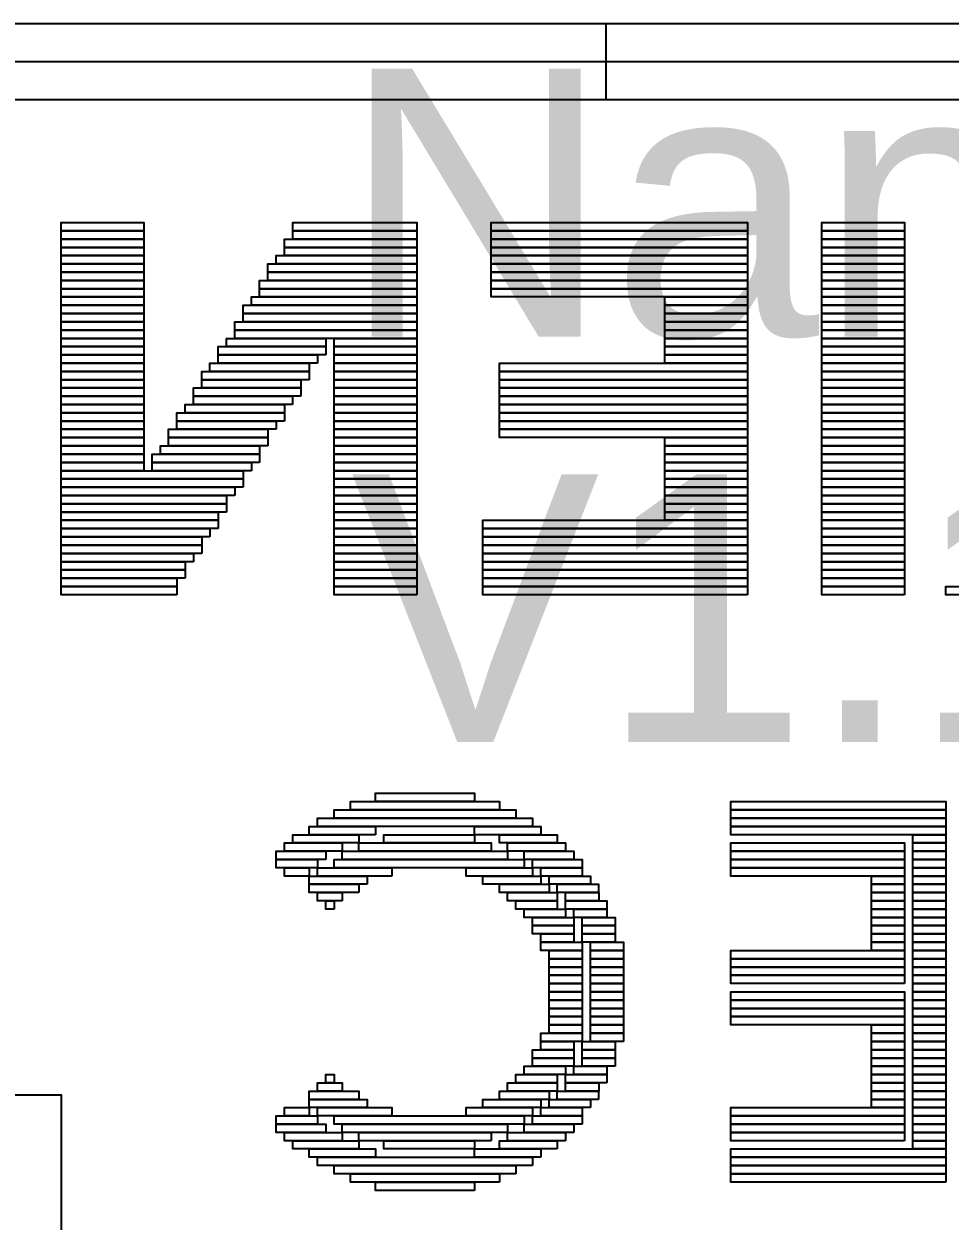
# Model space of a CAD drawing. Header units: millimetres. Extents: x -2.4 to 42.3, y -2.6 to 40.2.
# Drawn here: x 19.279 to 21.741, y 15.404 to 18.584 of the extents above; entities that cross this region are included whole.
import ezdxf

# ---------------------------------------------------------------- set-up
doc = ezdxf.new("R2010")
doc.units = ezdxf.units.MM
doc.header["$MEASUREMENT"] = 0
doc.layers.add('SILK-BOT', color=6, linetype='Continuous')
doc.layers.add('SILK-TOP', color=7, linetype='Continuous')

msp = doc.modelspace()

# ---------------------------------------------------------------- linework, layer by layer
at = {"layer": 'SILK-BOT'}
for p, q in [((27.8262, 18.5842), (13.8258, 18.5842)), ((20.826, 18.5842), (20.826, 18.3835)), ((27.8262, 18.4838), (13.8258, 18.4838)), ((13.8258, 18.3835), (27.8262, 18.3835))]:
    msp.add_line(p, q, dxfattribs=at)
for points in [[(19.5977, 18.0345), (19.3779, 18.0345), (19.3779, 18.0565), (19.5977, 18.0565), (19.5977, 18.0345)], [(19.5977, 18.0125), (19.3779, 18.0125), (19.3779, 18.0345), (19.5977, 18.0345), (19.5977, 18.0125)], [(20.323, 18.0345), (19.9934, 18.0345), (19.9934, 18.0565), (20.323, 18.0565), (20.323, 18.0345)], [(20.323, 18.0125), (19.9934, 18.0125), (19.9934, 18.0345), (20.323, 18.0345), (20.323, 18.0125)], [(21.202, 18.0345), (20.5207, 18.0345), (20.5207, 18.0565), (21.202, 18.0565), (21.202, 18.0345)], [(21.202, 18.0125), (20.5207, 18.0125), (20.5207, 18.0345), (21.202, 18.0345), (21.202, 18.0125)], [(21.6197, 18.0345), (21.3999, 18.0345), (21.3999, 18.0565), (21.6197, 18.0565), (21.6197, 18.0345)], [(21.6197, 18.0125), (21.3999, 18.0125), (21.3999, 18.0345), (21.6197, 18.0345), (21.6197, 18.0125)], [(19.5977, 17.9906), (19.3779, 17.9906), (19.3779, 18.0126), (19.5977, 18.0126), (19.5977, 17.9906)], [(20.323, 17.9906), (19.9712, 17.9906), (19.9712, 18.0126), (20.323, 18.0126), (20.323, 17.9906)], [(21.202, 17.9906), (20.5207, 17.9906), (20.5207, 18.0126), (21.202, 18.0126), (21.202, 17.9906)], [(21.6197, 17.9906), (21.3999, 17.9906), (21.3999, 18.0126), (21.6197, 18.0126), (21.6197, 17.9906)], [(19.5977, 17.9686), (19.3779, 17.9686), (19.3779, 17.9906), (19.5977, 17.9906), (19.5977, 17.9686)], [(20.323, 17.9686), (19.9712, 17.9686), (19.9712, 17.9906), (20.323, 17.9906), (20.323, 17.9686)], [(21.202, 17.9686), (20.5207, 17.9686), (20.5207, 17.9906), (21.202, 17.9906), (21.202, 17.9686)], [(21.6197, 17.9686), (21.3999, 17.9686), (21.3999, 17.9906), (21.6197, 17.9906), (21.6197, 17.9686)], [(19.5977, 17.9466), (19.3779, 17.9466), (19.3779, 17.9686), (19.5977, 17.9686), (19.5977, 17.9466)], [(19.5977, 17.9247), (19.3779, 17.9247), (19.3779, 17.9466), (19.5977, 17.9466), (19.5977, 17.9247)], [(20.323, 17.9247), (19.9274, 17.9247), (19.9274, 17.9466), (20.323, 17.9466), (20.323, 17.9247)], [(20.323, 17.9466), (19.9492, 17.9466), (19.9492, 17.9686), (20.323, 17.9686), (20.323, 17.9466)], [(21.202, 17.9466), (20.5207, 17.9466), (20.5207, 17.9686), (21.202, 17.9686), (21.202, 17.9466)], [(21.202, 17.9247), (20.5207, 17.9247), (20.5207, 17.9466), (21.202, 17.9466), (21.202, 17.9247)], [(21.6197, 17.9466), (21.3999, 17.9466), (21.3999, 17.9686), (21.6197, 17.9686), (21.6197, 17.9466)], [(21.6197, 17.9247), (21.3999, 17.9247), (21.3999, 17.9466), (21.6197, 17.9466), (21.6197, 17.9247)], [(19.5977, 17.9026), (19.3779, 17.9026), (19.3779, 17.9247), (19.5977, 17.9247), (19.5977, 17.9026)], [(20.323, 17.9026), (19.9274, 17.9026), (19.9274, 17.9247), (20.323, 17.9247), (20.323, 17.9026)], [(21.202, 17.9026), (20.5207, 17.9026), (20.5207, 17.9247), (21.202, 17.9247), (21.202, 17.9026)], [(21.6197, 17.9026), (21.3999, 17.9026), (21.3999, 17.9247), (21.6197, 17.9247), (21.6197, 17.9026)], [(19.5977, 17.8807), (19.3779, 17.8807), (19.3779, 17.9027), (19.5977, 17.9027), (19.5977, 17.8807)], [(19.5977, 17.8587), (19.3779, 17.8587), (19.3779, 17.8807), (19.5977, 17.8807), (19.5977, 17.8587)], [(20.323, 17.8807), (19.9054, 17.8807), (19.9054, 17.9027), (20.323, 17.9027), (20.323, 17.8807)], [(20.323, 17.8587), (19.9054, 17.8587), (19.9054, 17.8807), (20.323, 17.8807), (20.323, 17.8587)], [(21.202, 17.8807), (20.5207, 17.8807), (20.5207, 17.9027), (21.202, 17.9027), (21.202, 17.8807)], [(21.202, 17.8587), (20.5207, 17.8587), (20.5207, 17.8807), (21.202, 17.8807), (21.202, 17.8587)], [(21.6197, 17.8807), (21.3999, 17.8807), (21.3999, 17.9027), (21.6197, 17.9027), (21.6197, 17.8807)], [(21.6197, 17.8587), (21.3999, 17.8587), (21.3999, 17.8807), (21.6197, 17.8807), (21.6197, 17.8587)], [(19.5977, 17.8367), (19.3779, 17.8367), (19.3779, 17.8587), (19.5977, 17.8587), (19.5977, 17.8367)], [(20.323, 17.8367), (19.8834, 17.8367), (19.8834, 17.8587), (20.323, 17.8587), (20.323, 17.8367)], [(21.2021, 17.8367), (20.9823, 17.8367), (20.9823, 17.8587), (21.2021, 17.8587), (21.2021, 17.8367)], [(21.6197, 17.8367), (21.3999, 17.8367), (21.3999, 17.8587), (21.6197, 17.8587), (21.6197, 17.8367)], [(19.5977, 17.8147), (19.3779, 17.8147), (19.3779, 17.8367), (19.5977, 17.8367), (19.5977, 17.8147)], [(19.5977, 17.7929), (19.3779, 17.7929), (19.3779, 17.8148), (19.5977, 17.8148), (19.5977, 17.7929)], [(20.323, 17.8147), (19.8614, 17.8147), (19.8614, 17.8367), (20.323, 17.8367), (20.323, 17.8147)], [(20.323, 17.7929), (19.8614, 17.7929), (19.8614, 17.8148), (20.323, 17.8148), (20.323, 17.7929)], [(21.2021, 17.8147), (20.9823, 17.8147), (20.9823, 17.8367), (21.2021, 17.8367), (21.2021, 17.8147)], [(21.2021, 17.7929), (20.9823, 17.7929), (20.9823, 17.8148), (21.2021, 17.8148), (21.2021, 17.7929)], [(21.6197, 17.8147), (21.3999, 17.8147), (21.3999, 17.8367), (21.6197, 17.8367), (21.6197, 17.8147)], [(21.6197, 17.7929), (21.3999, 17.7929), (21.3999, 17.8148), (21.6197, 17.8148), (21.6197, 17.7929)], [(19.5977, 17.7708), (19.3779, 17.7708), (19.3779, 17.7929), (19.5977, 17.7929), (19.5977, 17.7708)], [(20.323, 17.7708), (19.8394, 17.7708), (19.8394, 17.7929), (20.323, 17.7929), (20.323, 17.7708)], [(21.2021, 17.7708), (20.9823, 17.7708), (20.9823, 17.7929), (21.2021, 17.7929), (21.2021, 17.7708)], [(21.6197, 17.7708), (21.3999, 17.7708), (21.3999, 17.7929), (21.6197, 17.7929), (21.6197, 17.7708)], [(19.5977, 17.7488), (19.3779, 17.7488), (19.3779, 17.7708), (19.5977, 17.7708), (19.5977, 17.7488)], [(19.5977, 17.7268), (19.3779, 17.7268), (19.3779, 17.7488), (19.5977, 17.7488), (19.5977, 17.7268)], [(20.0812, 17.7268), (19.8174, 17.7268), (19.8174, 17.7488), (20.0812, 17.7488), (20.0812, 17.7268)], [(20.323, 17.7488), (19.8394, 17.7488), (19.8394, 17.7708), (20.323, 17.7708), (20.323, 17.7488)], [(20.323, 17.7268), (20.1032, 17.7268), (20.1032, 17.7488), (20.323, 17.7488), (20.323, 17.7268)], [(21.2021, 17.7488), (20.9823, 17.7488), (20.9823, 17.7708), (21.2021, 17.7708), (21.2021, 17.7488)], [(21.2021, 17.7268), (20.9823, 17.7268), (20.9823, 17.7488), (21.2021, 17.7488), (21.2021, 17.7268)], [(21.6197, 17.7488), (21.3999, 17.7488), (21.3999, 17.7708), (21.6197, 17.7708), (21.6197, 17.7488)], [(21.6197, 17.7268), (21.3999, 17.7268), (21.3999, 17.7488), (21.6197, 17.7488), (21.6197, 17.7268)], [(19.5977, 17.7048), (19.3779, 17.7048), (19.3779, 17.7268), (19.5977, 17.7268), (19.5977, 17.7048)], [(20.0812, 17.7048), (19.7954, 17.7048), (19.7954, 17.7268), (20.0812, 17.7268), (20.0812, 17.7048)], [(20.323, 17.7048), (20.1032, 17.7048), (20.1032, 17.7268), (20.323, 17.7268), (20.323, 17.7048)], [(21.2021, 17.7048), (20.9823, 17.7048), (20.9823, 17.7268), (21.2021, 17.7268), (21.2021, 17.7048)], [(21.6197, 17.7048), (21.3999, 17.7048), (21.3999, 17.7268), (21.6197, 17.7268), (21.6197, 17.7048)], [(19.5977, 17.6829), (19.3779, 17.6829), (19.3779, 17.7049), (19.5977, 17.7049), (19.5977, 17.6829)], [(20.0592, 17.6829), (19.7954, 17.6829), (19.7954, 17.7049), (20.0592, 17.7049), (20.0592, 17.6829)], [(20.323, 17.6829), (20.1032, 17.6829), (20.1032, 17.7049), (20.323, 17.7049), (20.323, 17.6829)], [(21.2021, 17.6829), (20.9823, 17.6829), (20.9823, 17.7049), (21.2021, 17.7049), (21.2021, 17.6829)], [(21.6197, 17.6829), (21.3999, 17.6829), (21.3999, 17.7049), (21.6197, 17.7049), (21.6197, 17.6829)], [(19.5977, 17.6609), (19.3779, 17.6609), (19.3779, 17.6829), (19.5977, 17.6829), (19.5977, 17.6609)], [(19.5977, 17.6389), (19.3779, 17.6389), (19.3779, 17.6609), (19.5977, 17.6609), (19.5977, 17.6389)], [(20.0372, 17.6389), (19.7514, 17.6389), (19.7514, 17.6609), (20.0372, 17.6609), (20.0372, 17.6389)], [(20.0372, 17.6609), (19.7734, 17.6609), (19.7734, 17.6829), (20.0372, 17.6829), (20.0372, 17.6609)], [(20.323, 17.6609), (20.1032, 17.6609), (20.1032, 17.6829), (20.323, 17.6829), (20.323, 17.6609)], [(20.323, 17.6389), (20.1032, 17.6389), (20.1032, 17.6609), (20.323, 17.6609), (20.323, 17.6389)], [(21.2021, 17.6609), (20.5427, 17.6609), (20.5427, 17.6829), (21.2021, 17.6829), (21.2021, 17.6609)], [(21.2021, 17.6389), (20.5427, 17.6389), (20.5427, 17.6609), (21.2021, 17.6609), (21.2021, 17.6389)], [(21.6197, 17.6609), (21.3999, 17.6609), (21.3999, 17.6829), (21.6197, 17.6829), (21.6197, 17.6609)], [(21.6197, 17.6389), (21.3999, 17.6389), (21.3999, 17.6609), (21.6197, 17.6609), (21.6197, 17.6389)], [(19.5977, 17.6169), (19.3779, 17.6169), (19.3779, 17.6389), (19.5977, 17.6389), (19.5977, 17.6169)], [(20.0153, 17.6169), (19.7515, 17.6169), (19.7515, 17.6389), (20.0153, 17.6389), (20.0153, 17.6169)], [(20.323, 17.6169), (20.1032, 17.6169), (20.1032, 17.6389), (20.323, 17.6389), (20.323, 17.6169)], [(21.2021, 17.6169), (20.5427, 17.6169), (20.5427, 17.6389), (21.2021, 17.6389), (21.2021, 17.6169)], [(21.6197, 17.6169), (21.3999, 17.6169), (21.3999, 17.6389), (21.6197, 17.6389), (21.6197, 17.6169)], [(19.5977, 17.595), (19.3779, 17.595), (19.3779, 17.617), (19.5977, 17.617), (19.5977, 17.595)], [(19.5977, 17.573), (19.3779, 17.573), (19.3779, 17.595), (19.5977, 17.595), (19.5977, 17.573)], [(20.0152, 17.595), (19.7296, 17.595), (19.7296, 17.617), (20.0152, 17.617), (20.0152, 17.595)], [(19.9932, 17.573), (19.7296, 17.573), (19.7296, 17.595), (19.9932, 17.595), (19.9932, 17.573)], [(20.323, 17.595), (20.1032, 17.595), (20.1032, 17.617), (20.323, 17.617), (20.323, 17.595)], [(20.323, 17.573), (20.1032, 17.573), (20.1032, 17.595), (20.323, 17.595), (20.323, 17.573)], [(21.2021, 17.595), (20.5427, 17.595), (20.5427, 17.617), (21.2021, 17.617), (21.2021, 17.595)], [(21.2021, 17.573), (20.5427, 17.573), (20.5427, 17.595), (21.2021, 17.595), (21.2021, 17.573)], [(21.6197, 17.595), (21.3999, 17.595), (21.3999, 17.617), (21.6197, 17.617), (21.6197, 17.595)], [(21.6197, 17.573), (21.3999, 17.573), (21.3999, 17.595), (21.6197, 17.595), (21.6197, 17.573)], [(19.5977, 17.551), (19.3779, 17.551), (19.3779, 17.573), (19.5977, 17.573), (19.5977, 17.551)], [(19.9712, 17.551), (19.7076, 17.551), (19.7076, 17.573), (19.9712, 17.573), (19.9712, 17.551)], [(20.323, 17.551), (20.1032, 17.551), (20.1032, 17.573), (20.323, 17.573), (20.323, 17.551)], [(21.2021, 17.551), (20.5427, 17.551), (20.5427, 17.573), (21.2021, 17.573), (21.2021, 17.551)], [(21.6197, 17.551), (21.3999, 17.551), (21.3999, 17.573), (21.6197, 17.573), (21.6197, 17.551)], [(19.5977, 17.529), (19.3779, 17.529), (19.3779, 17.551), (19.5977, 17.551), (19.5977, 17.529)], [(19.5977, 17.5071), (19.3779, 17.5071), (19.3779, 17.529), (19.5977, 17.529), (19.5977, 17.5071)], [(19.9712, 17.529), (19.6856, 17.529), (19.6856, 17.551), (19.9712, 17.551), (19.9712, 17.529)], [(19.9494, 17.5071), (19.6856, 17.5071), (19.6856, 17.529), (19.9494, 17.529), (19.9494, 17.5071)], [(20.323, 17.529), (20.1032, 17.529), (20.1032, 17.551), (20.323, 17.551), (20.323, 17.529)], [(20.323, 17.5071), (20.1032, 17.5071), (20.1032, 17.529), (20.323, 17.529), (20.323, 17.5071)], [(21.2021, 17.529), (20.5427, 17.529), (20.5427, 17.551), (21.2021, 17.551), (21.2021, 17.529)], [(21.2021, 17.5071), (20.5427, 17.5071), (20.5427, 17.529), (21.2021, 17.529), (21.2021, 17.5071)], [(21.6197, 17.529), (21.3999, 17.529), (21.3999, 17.551), (21.6197, 17.551), (21.6197, 17.529)], [(21.6197, 17.5071), (21.3999, 17.5071), (21.3999, 17.529), (21.6197, 17.529), (21.6197, 17.5071)], [(19.5977, 17.4851), (19.3779, 17.4851), (19.3779, 17.5072), (19.5977, 17.5072), (19.5977, 17.4851)], [(19.9274, 17.4851), (19.6636, 17.4851), (19.6636, 17.5072), (19.9274, 17.5072), (19.9274, 17.4851)], [(20.323, 17.4851), (20.1032, 17.4851), (20.1032, 17.5072), (20.323, 17.5072), (20.323, 17.4851)], [(21.2021, 17.4851), (20.5427, 17.4851), (20.5427, 17.5072), (21.2021, 17.5072), (21.2021, 17.4851)], [(21.6197, 17.4851), (21.3999, 17.4851), (21.3999, 17.5072), (21.6197, 17.5072), (21.6197, 17.4851)], [(19.5977, 17.4631), (19.3779, 17.4631), (19.3779, 17.4851), (19.5977, 17.4851), (19.5977, 17.4631)], [(19.5977, 17.4411), (19.3779, 17.4411), (19.3779, 17.4631), (19.5977, 17.4631), (19.5977, 17.4411)], [(19.9054, 17.4411), (19.6416, 17.4411), (19.6416, 17.4631), (19.9054, 17.4631), (19.9054, 17.4411)], [(19.9274, 17.4631), (19.6636, 17.4631), (19.6636, 17.4851), (19.9274, 17.4851), (19.9274, 17.4631)], [(20.323, 17.4631), (20.1032, 17.4631), (20.1032, 17.4851), (20.323, 17.4851), (20.323, 17.4631)], [(20.323, 17.4411), (20.1032, 17.4411), (20.1032, 17.4631), (20.323, 17.4631), (20.323, 17.4411)], [(21.2021, 17.4631), (20.9823, 17.4631), (20.9823, 17.4851), (21.2021, 17.4851), (21.2021, 17.4631)], [(21.2021, 17.4411), (20.9823, 17.4411), (20.9823, 17.4631), (21.2021, 17.4631), (21.2021, 17.4411)], [(21.6197, 17.4631), (21.3999, 17.4631), (21.3999, 17.4851), (21.6197, 17.4851), (21.6197, 17.4631)], [(21.6197, 17.4411), (21.3999, 17.4411), (21.3999, 17.4631), (21.6197, 17.4631), (21.6197, 17.4411)], [(19.5977, 17.4191), (19.3779, 17.4191), (19.3779, 17.4411), (19.5977, 17.4411), (19.5977, 17.4191)], [(19.9054, 17.4191), (19.6198, 17.4191), (19.6198, 17.4411), (19.9054, 17.4411), (19.9054, 17.4191)], [(20.323, 17.4191), (20.1032, 17.4191), (20.1032, 17.4411), (20.323, 17.4411), (20.323, 17.4191)], [(21.2021, 17.4191), (20.9823, 17.4191), (20.9823, 17.4411), (21.2021, 17.4411), (21.2021, 17.4191)], [(21.6197, 17.4191), (21.3999, 17.4191), (21.3999, 17.4411), (21.6197, 17.4411), (21.6197, 17.4191)], [(19.5977, 17.3971), (19.3779, 17.3971), (19.3779, 17.4191), (19.5977, 17.4191), (19.5977, 17.3971)], [(19.8834, 17.3971), (19.6196, 17.3971), (19.6196, 17.4191), (19.8834, 17.4191), (19.8834, 17.3971)], [(20.323, 17.3971), (20.1032, 17.3971), (20.1032, 17.4191), (20.323, 17.4191), (20.323, 17.3971)], [(21.2021, 17.3971), (20.9823, 17.3971), (20.9823, 17.4191), (21.2021, 17.4191), (21.2021, 17.3971)], [(21.6197, 17.3971), (21.3999, 17.3971), (21.3999, 17.4191), (21.6197, 17.4191), (21.6197, 17.3971)], [(19.8614, 17.3753), (19.378, 17.3753), (19.378, 17.3972), (19.8614, 17.3972), (19.8614, 17.3753)], [(19.8614, 17.3532), (19.378, 17.3532), (19.378, 17.3753), (19.8614, 17.3753), (19.8614, 17.3532)], [(20.323, 17.3753), (20.1032, 17.3753), (20.1032, 17.3972), (20.323, 17.3972), (20.323, 17.3753)], [(20.323, 17.3532), (20.1032, 17.3532), (20.1032, 17.3753), (20.323, 17.3753), (20.323, 17.3532)], [(21.2021, 17.3753), (20.9823, 17.3753), (20.9823, 17.3972), (21.2021, 17.3972), (21.2021, 17.3753)], [(21.2021, 17.3532), (20.9823, 17.3532), (20.9823, 17.3753), (21.2021, 17.3753), (21.2021, 17.3532)], [(21.6197, 17.3753), (21.3999, 17.3753), (21.3999, 17.3972), (21.6197, 17.3972), (21.6197, 17.3753)], [(21.6197, 17.3532), (21.3999, 17.3532), (21.3999, 17.3753), (21.6197, 17.3753), (21.6197, 17.3532)], [(19.8394, 17.3312), (19.3778, 17.3312), (19.3778, 17.3532), (19.8394, 17.3532), (19.8394, 17.3312)], [(20.323, 17.3312), (20.1032, 17.3312), (20.1032, 17.3532), (20.323, 17.3532), (20.323, 17.3312)], [(21.2021, 17.3312), (20.9823, 17.3312), (20.9823, 17.3532), (21.2021, 17.3532), (21.2021, 17.3312)], [(21.6197, 17.3312), (21.3999, 17.3312), (21.3999, 17.3532), (21.6197, 17.3532), (21.6197, 17.3312)], [(19.8175, 17.3092), (19.3779, 17.3092), (19.3779, 17.3312), (19.8175, 17.3312), (19.8175, 17.3092)], [(19.8175, 17.2873), (19.3779, 17.2873), (19.3779, 17.3093), (19.8175, 17.3093), (19.8175, 17.2873)], [(20.323, 17.3092), (20.1032, 17.3092), (20.1032, 17.3312), (20.323, 17.3312), (20.323, 17.3092)], [(20.323, 17.2873), (20.1032, 17.2873), (20.1032, 17.3093), (20.323, 17.3093), (20.323, 17.2873)], [(21.2021, 17.3092), (20.9823, 17.3092), (20.9823, 17.3312), (21.2021, 17.3312), (21.2021, 17.3092)], [(21.2021, 17.2873), (20.9823, 17.2873), (20.9823, 17.3093), (21.2021, 17.3093), (21.2021, 17.2873)], [(21.6197, 17.3092), (21.3999, 17.3092), (21.3999, 17.3312), (21.6197, 17.3312), (21.6197, 17.3092)], [(21.6197, 17.2873), (21.3999, 17.2873), (21.3999, 17.3093), (21.6197, 17.3093), (21.6197, 17.2873)], [(19.7955, 17.2653), (19.3779, 17.2653), (19.3779, 17.2873), (19.7955, 17.2873), (19.7955, 17.2653)], [(20.323, 17.2653), (20.1032, 17.2653), (20.1032, 17.2873), (20.323, 17.2873), (20.323, 17.2653)], [(21.2021, 17.2653), (20.9823, 17.2653), (20.9823, 17.2873), (21.2021, 17.2873), (21.2021, 17.2653)], [(21.6197, 17.2653), (21.3999, 17.2653), (21.3999, 17.2873), (21.6197, 17.2873), (21.6197, 17.2653)], [(19.7955, 17.2433), (19.3779, 17.2433), (19.3779, 17.2653), (19.7955, 17.2653), (19.7955, 17.2433)], [(19.7735, 17.2214), (19.3779, 17.2214), (19.3779, 17.2433), (19.7735, 17.2433), (19.7735, 17.2214)], [(20.323, 17.2433), (20.1032, 17.2433), (20.1032, 17.2653), (20.323, 17.2653), (20.323, 17.2433)], [(20.323, 17.2214), (20.1032, 17.2214), (20.1032, 17.2433), (20.323, 17.2433), (20.323, 17.2214)], [(21.202, 17.2433), (20.4987, 17.2433), (20.4987, 17.2653), (21.202, 17.2653), (21.202, 17.2433)], [(21.202, 17.2214), (20.4987, 17.2214), (20.4987, 17.2433), (21.202, 17.2433), (21.202, 17.2214)], [(21.6197, 17.2433), (21.3999, 17.2433), (21.3999, 17.2653), (21.6197, 17.2653), (21.6197, 17.2433)], [(21.6197, 17.2214), (21.3999, 17.2214), (21.3999, 17.2433), (21.6197, 17.2433), (21.6197, 17.2214)], [(19.7515, 17.1993), (19.3779, 17.1993), (19.3779, 17.2214), (19.7515, 17.2214), (19.7515, 17.1993)], [(20.323, 17.1993), (20.1032, 17.1993), (20.1032, 17.2214), (20.323, 17.2214), (20.323, 17.1993)], [(21.202, 17.1993), (20.4987, 17.1993), (20.4987, 17.2214), (21.202, 17.2214), (21.202, 17.1993)], [(21.6197, 17.1993), (21.3999, 17.1993), (21.3999, 17.2214), (21.6197, 17.2214), (21.6197, 17.1993)], [(19.7296, 17.1554), (19.3778, 17.1554), (19.3778, 17.1774), (19.7296, 17.1774), (19.7296, 17.1554)], [(19.7515, 17.1774), (19.3779, 17.1774), (19.3779, 17.1994), (19.7515, 17.1994), (19.7515, 17.1774)], [(20.323, 17.1774), (20.1032, 17.1774), (20.1032, 17.1994), (20.323, 17.1994), (20.323, 17.1774)], [(20.323, 17.1554), (20.1032, 17.1554), (20.1032, 17.1774), (20.323, 17.1774), (20.323, 17.1554)], [(21.202, 17.1774), (20.4987, 17.1774), (20.4987, 17.1994), (21.202, 17.1994), (21.202, 17.1774)], [(21.202, 17.1554), (20.4987, 17.1554), (20.4987, 17.1774), (21.202, 17.1774), (21.202, 17.1554)], [(21.6197, 17.1774), (21.3999, 17.1774), (21.3999, 17.1994), (21.6197, 17.1994), (21.6197, 17.1774)], [(21.6197, 17.1554), (21.3999, 17.1554), (21.3999, 17.1774), (21.6197, 17.1774), (21.6197, 17.1554)], [(19.7076, 17.1334), (19.3778, 17.1334), (19.3778, 17.1554), (19.7076, 17.1554), (19.7076, 17.1334)], [(20.323, 17.1334), (20.1032, 17.1334), (20.1032, 17.1554), (20.323, 17.1554), (20.323, 17.1334)], [(21.202, 17.1334), (20.4987, 17.1334), (20.4987, 17.1554), (21.202, 17.1554), (21.202, 17.1334)], [(21.6197, 17.1334), (21.3999, 17.1334), (21.3999, 17.1554), (21.6197, 17.1554), (21.6197, 17.1334)], [(19.7076, 17.1114), (19.3778, 17.1114), (19.3778, 17.1334), (19.7076, 17.1334), (19.7076, 17.1114)], [(20.323, 17.1114), (20.1032, 17.1114), (20.1032, 17.1334), (20.323, 17.1334), (20.323, 17.1114)], [(21.202, 17.1114), (20.4987, 17.1114), (20.4987, 17.1334), (21.202, 17.1334), (21.202, 17.1114)], [(21.6197, 17.1114), (21.3999, 17.1114), (21.3999, 17.1334), (21.6197, 17.1334), (21.6197, 17.1114)], [(19.6856, 17.0894), (19.3778, 17.0894), (19.3778, 17.1114), (19.6856, 17.1114), (19.6856, 17.0894)], [(19.6856, 17.0675), (19.3778, 17.0675), (19.3778, 17.0896), (19.6856, 17.0896), (19.6856, 17.0675)], [(20.323, 17.0894), (20.1032, 17.0894), (20.1032, 17.1114), (20.323, 17.1114), (20.323, 17.0894)], [(20.323, 17.0675), (20.1032, 17.0675), (20.1032, 17.0896), (20.323, 17.0896), (20.323, 17.0675)], [(21.202, 17.0894), (20.4987, 17.0894), (20.4987, 17.1114), (21.202, 17.1114), (21.202, 17.0894)], [(21.202, 17.0675), (20.4987, 17.0675), (20.4987, 17.0896), (21.202, 17.0896), (21.202, 17.0675)], [(21.6197, 17.0894), (21.3999, 17.0894), (21.3999, 17.1114), (21.6197, 17.1114), (21.6197, 17.0894)], [(21.6197, 17.0675), (21.3999, 17.0675), (21.3999, 17.0896), (21.6197, 17.0896), (21.6197, 17.0675)], [(21.9932, 17.0675), (21.7296, 17.0675), (21.7296, 17.0896), (21.9932, 17.0896), (21.9932, 17.0675)], [(20.4768, 16.5181), (20.2131, 16.5181), (20.2131, 16.54), (20.4768, 16.54), (20.4768, 16.5181)], [(20.5427, 16.496), (20.1471, 16.496), (20.1471, 16.5181), (20.5427, 16.5181), (20.5427, 16.496)], [(21.7296, 16.496), (21.1581, 16.496), (21.1581, 16.5181), (21.7296, 16.5181), (21.7296, 16.496)], [(20.5866, 16.4741), (20.1032, 16.4741), (20.1032, 16.4961), (20.5866, 16.4961), (20.5866, 16.4741)], [(21.7296, 16.4741), (21.1581, 16.4741), (21.1581, 16.4961), (21.7296, 16.4961), (21.7296, 16.4741)], [(20.2131, 16.4301), (20.0372, 16.4301), (20.0372, 16.4521), (20.2131, 16.4521), (20.2131, 16.4301)], [(20.6306, 16.4521), (20.0592, 16.4521), (20.0592, 16.4741), (20.6306, 16.4741), (20.6306, 16.4521)], [(20.6526, 16.4301), (20.4768, 16.4301), (20.4768, 16.4521), (20.6526, 16.4521), (20.6526, 16.4301)], [(21.7296, 16.4521), (21.1581, 16.4521), (21.1581, 16.4741), (21.7296, 16.4741), (21.7296, 16.4521)], [(21.7296, 16.4301), (21.1581, 16.4301), (21.1581, 16.4521), (21.7296, 16.4521), (21.7296, 16.4301)], [(20.1691, 16.4081), (19.9933, 16.4081), (19.9933, 16.4301), (20.1691, 16.4301), (20.1691, 16.4081)], [(20.4769, 16.4081), (20.2352, 16.4081), (20.2352, 16.4301), (20.4769, 16.4301), (20.4769, 16.4081)], [(20.6966, 16.4081), (20.5428, 16.4081), (20.5428, 16.4301), (20.6966, 16.4301), (20.6966, 16.4081)], [(21.7296, 16.4081), (21.6416, 16.4081), (21.6416, 16.4301), (21.7296, 16.4301), (21.7296, 16.4081)], [(20.0812, 16.3642), (19.9492, 16.3642), (19.9492, 16.3863), (20.0812, 16.3863), (20.0812, 16.3642)], [(20.1252, 16.3863), (19.9712, 16.3863), (19.9712, 16.4082), (20.1252, 16.4082), (20.1252, 16.3863)], [(20.5646, 16.3642), (20.1252, 16.3642), (20.1252, 16.3863), (20.5646, 16.3863), (20.5646, 16.3642)], [(20.5207, 16.3863), (20.169, 16.3863), (20.169, 16.4082), (20.5207, 16.4082), (20.5207, 16.3863)], [(20.7186, 16.3863), (20.5646, 16.3863), (20.5646, 16.4082), (20.7186, 16.4082), (20.7186, 16.3863)], [(20.7405, 16.3642), (20.6087, 16.3642), (20.6087, 16.3863), (20.7405, 16.3863), (20.7405, 16.3642)], [(21.6197, 16.3863), (21.1581, 16.3863), (21.1581, 16.4082), (21.6197, 16.4082), (21.6197, 16.3863)], [(21.6197, 16.3642), (21.1581, 16.3642), (21.1581, 16.3863), (21.6197, 16.3863), (21.6197, 16.3642)], [(21.7296, 16.3863), (21.6416, 16.3863), (21.6416, 16.4082), (21.7296, 16.4082), (21.7296, 16.3863)], [(21.7296, 16.3642), (21.6416, 16.3642), (21.6416, 16.3863), (21.7296, 16.3863), (21.7296, 16.3642)], [(20.0592, 16.3422), (19.9492, 16.3422), (19.9492, 16.3642), (20.0592, 16.3642), (20.0592, 16.3422)], [(20.6088, 16.3422), (20.1032, 16.3422), (20.1032, 16.3642), (20.6088, 16.3642), (20.6088, 16.3422)], [(20.7625, 16.3422), (20.6307, 16.3422), (20.6307, 16.3642), (20.7625, 16.3642), (20.7625, 16.3422)], [(21.6197, 16.3422), (21.1581, 16.3422), (21.1581, 16.3642), (21.6197, 16.3642), (21.6197, 16.3422)], [(21.7296, 16.3422), (21.6416, 16.3422), (21.6416, 16.3642), (21.7296, 16.3642), (21.7296, 16.3422)], [(20.0372, 16.3202), (19.9712, 16.3202), (19.9712, 16.3422), (20.0372, 16.3422), (20.0372, 16.3202)], [(20.191, 16.2982), (20.0372, 16.2982), (20.0372, 16.3202), (20.191, 16.3202), (20.191, 16.2982)], [(20.257, 16.3202), (20.0592, 16.3202), (20.0592, 16.3422), (20.257, 16.3422), (20.257, 16.3202)], [(20.6306, 16.3202), (20.4547, 16.3202), (20.4547, 16.3422), (20.6306, 16.3422), (20.6306, 16.3202)], [(20.6526, 16.2982), (20.4988, 16.2982), (20.4988, 16.3202), (20.6526, 16.3202), (20.6526, 16.2982)], [(20.7624, 16.3202), (20.6526, 16.3202), (20.6526, 16.3422), (20.7624, 16.3422), (20.7624, 16.3202)], [(20.7845, 16.2982), (20.6746, 16.2982), (20.6746, 16.3202), (20.7845, 16.3202), (20.7845, 16.2982)], [(21.6197, 16.3202), (21.1581, 16.3202), (21.1581, 16.3422), (21.6197, 16.3422), (21.6197, 16.3202)], [(21.6196, 16.2982), (21.5318, 16.2982), (21.5318, 16.3202), (21.6196, 16.3202), (21.6196, 16.2982)], [(21.7296, 16.3202), (21.6416, 16.3202), (21.6416, 16.3422), (21.7296, 16.3422), (21.7296, 16.3202)], [(21.7296, 16.2982), (21.6416, 16.2982), (21.6416, 16.3202), (21.7296, 16.3202), (21.7296, 16.2982)], [(20.169, 16.2763), (20.0372, 16.2763), (20.0372, 16.2983), (20.169, 16.2983), (20.169, 16.2763)], [(20.6746, 16.2763), (20.5426, 16.2763), (20.5426, 16.2983), (20.6746, 16.2983), (20.6746, 16.2763)], [(20.8064, 16.2763), (20.6966, 16.2763), (20.6966, 16.2983), (20.8064, 16.2983), (20.8064, 16.2763)], [(21.6196, 16.2763), (21.5318, 16.2763), (21.5318, 16.2983), (21.6196, 16.2983), (21.6196, 16.2763)], [(21.7296, 16.2763), (21.6416, 16.2763), (21.6416, 16.2983), (21.7296, 16.2983), (21.7296, 16.2763)], [(20.1252, 16.2543), (20.0592, 16.2543), (20.0592, 16.2763), (20.1252, 16.2763), (20.1252, 16.2543)], [(20.1032, 16.2324), (20.0812, 16.2324), (20.0812, 16.2543), (20.1032, 16.2543), (20.1032, 16.2324)], [(20.6966, 16.2543), (20.5646, 16.2543), (20.5646, 16.2763), (20.6966, 16.2763), (20.6966, 16.2543)], [(20.6966, 16.2324), (20.5867, 16.2324), (20.5867, 16.2543), (20.6966, 16.2543), (20.6966, 16.2324)], [(20.8066, 16.2543), (20.7186, 16.2543), (20.7186, 16.2763), (20.8066, 16.2763), (20.8066, 16.2543)], [(20.8284, 16.2324), (20.7186, 16.2324), (20.7186, 16.2543), (20.8284, 16.2543), (20.8284, 16.2324)], [(21.6196, 16.2543), (21.5318, 16.2543), (21.5318, 16.2763), (21.6196, 16.2763), (21.6196, 16.2543)], [(21.6196, 16.2324), (21.5318, 16.2324), (21.5318, 16.2543), (21.6196, 16.2543), (21.6196, 16.2324)], [(21.7296, 16.2543), (21.6416, 16.2543), (21.6416, 16.2763), (21.7296, 16.2763), (21.7296, 16.2543)], [(21.7296, 16.2324), (21.6416, 16.2324), (21.6416, 16.2543), (21.7296, 16.2543), (21.7296, 16.2324)], [(20.7185, 16.2103), (20.6086, 16.2103), (20.6086, 16.2324), (20.7185, 16.2324), (20.7185, 16.2103)], [(20.8285, 16.2103), (20.7405, 16.2103), (20.7405, 16.2324), (20.8285, 16.2324), (20.8285, 16.2103)], [(21.6196, 16.2103), (21.5318, 16.2103), (21.5318, 16.2324), (21.6196, 16.2324), (21.6196, 16.2103)], [(21.7296, 16.2103), (21.6416, 16.2103), (21.6416, 16.2324), (21.7296, 16.2324), (21.7296, 16.2103)], [(20.7405, 16.1884), (20.6307, 16.1884), (20.6307, 16.2104), (20.7405, 16.2104), (20.7405, 16.1884)], [(20.8504, 16.1884), (20.7624, 16.1884), (20.7624, 16.2104), (20.8504, 16.2104), (20.8504, 16.1884)], [(21.6196, 16.1884), (21.5318, 16.1884), (21.5318, 16.2104), (21.6196, 16.2104), (21.6196, 16.1884)], [(21.7296, 16.1884), (21.6416, 16.1884), (21.6416, 16.2104), (21.7296, 16.2104), (21.7296, 16.1884)], [(20.7405, 16.1664), (20.6307, 16.1664), (20.6307, 16.1884), (20.7405, 16.1884), (20.7405, 16.1664)], [(20.7404, 16.1444), (20.6526, 16.1444), (20.6526, 16.1664), (20.7404, 16.1664), (20.7404, 16.1444)], [(20.8504, 16.1664), (20.7624, 16.1664), (20.7624, 16.1884), (20.8504, 16.1884), (20.8504, 16.1664)], [(20.8504, 16.1444), (20.7624, 16.1444), (20.7624, 16.1664), (20.8504, 16.1664), (20.8504, 16.1444)], [(21.6196, 16.1664), (21.5318, 16.1664), (21.5318, 16.1884), (21.6196, 16.1884), (21.6196, 16.1664)], [(21.6196, 16.1444), (21.5318, 16.1444), (21.5318, 16.1664), (21.6196, 16.1664), (21.6196, 16.1444)], [(21.7296, 16.1664), (21.6416, 16.1664), (21.6416, 16.1884), (21.7296, 16.1884), (21.7296, 16.1664)], [(21.7296, 16.1444), (21.6416, 16.1444), (21.6416, 16.1664), (21.7296, 16.1664), (21.7296, 16.1444)], [(20.7624, 16.1224), (20.6526, 16.1224), (20.6526, 16.1444), (20.7624, 16.1444), (20.7624, 16.1224)], [(20.8724, 16.1224), (20.7846, 16.1224), (20.7846, 16.1444), (20.8724, 16.1444), (20.8724, 16.1224)], [(21.6196, 16.1224), (21.5318, 16.1224), (21.5318, 16.1444), (21.6196, 16.1444), (21.6196, 16.1224)], [(21.7296, 16.1224), (21.6416, 16.1224), (21.6416, 16.1444), (21.7296, 16.1444), (21.7296, 16.1224)], [(20.7624, 16.1004), (20.6746, 16.1004), (20.6746, 16.1224), (20.7624, 16.1224), (20.7624, 16.1004)], [(20.7624, 16.0785), (20.6746, 16.0785), (20.6746, 16.1006), (20.7624, 16.1006), (20.7624, 16.0785)], [(20.8724, 16.1004), (20.7846, 16.1004), (20.7846, 16.1224), (20.8724, 16.1224), (20.8724, 16.1004)], [(20.8724, 16.0785), (20.7846, 16.0785), (20.7846, 16.1006), (20.8724, 16.1006), (20.8724, 16.0785)], [(21.6197, 16.1004), (21.1581, 16.1004), (21.1581, 16.1224), (21.6197, 16.1224), (21.6197, 16.1004)], [(21.6197, 16.0785), (21.1581, 16.0785), (21.1581, 16.1006), (21.6197, 16.1006), (21.6197, 16.0785)], [(21.7296, 16.1004), (21.6416, 16.1004), (21.6416, 16.1224), (21.7296, 16.1224), (21.7296, 16.1004)], [(21.7296, 16.0785), (21.6416, 16.0785), (21.6416, 16.1006), (21.7296, 16.1006), (21.7296, 16.0785)], [(20.7624, 16.0565), (20.6746, 16.0565), (20.6746, 16.0785), (20.7624, 16.0785), (20.7624, 16.0565)], [(20.8724, 16.0565), (20.7846, 16.0565), (20.7846, 16.0785), (20.8724, 16.0785), (20.8724, 16.0565)], [(21.6197, 16.0565), (21.1581, 16.0565), (21.1581, 16.0785), (21.6197, 16.0785), (21.6197, 16.0565)], [(21.7296, 16.0565), (21.6416, 16.0565), (21.6416, 16.0785), (21.7296, 16.0785), (21.7296, 16.0565)], [(20.7624, 16.0345), (20.6746, 16.0345), (20.6746, 16.0565), (20.7624, 16.0565), (20.7624, 16.0345)], [(20.7624, 16.0125), (20.6746, 16.0125), (20.6746, 16.0345), (20.7624, 16.0345), (20.7624, 16.0125)], [(20.8724, 16.0345), (20.7846, 16.0345), (20.7846, 16.0565), (20.8724, 16.0565), (20.8724, 16.0345)], [(20.8724, 16.0125), (20.7846, 16.0125), (20.7846, 16.0345), (20.8724, 16.0345), (20.8724, 16.0125)], [(21.6197, 16.0345), (21.1581, 16.0345), (21.1581, 16.0565), (21.6197, 16.0565), (21.6197, 16.0345)], [(21.7296, 16.0345), (21.6416, 16.0345), (21.6416, 16.0565), (21.7296, 16.0565), (21.7296, 16.0345)], [(21.7296, 16.0125), (21.6416, 16.0125), (21.6416, 16.0345), (21.7296, 16.0345), (21.7296, 16.0125)], [(20.7624, 15.9905), (20.6746, 15.9905), (20.6746, 16.0125), (20.7624, 16.0125), (20.7624, 15.9905)], [(20.8724, 15.9905), (20.7846, 15.9905), (20.7846, 16.0125), (20.8724, 16.0125), (20.8724, 15.9905)], [(21.6197, 15.9905), (21.1581, 15.9905), (21.1581, 16.0125), (21.6197, 16.0125), (21.6197, 15.9905)], [(21.7296, 15.9905), (21.6416, 15.9905), (21.6416, 16.0125), (21.7296, 16.0125), (21.7296, 15.9905)], [(20.7624, 15.9687), (20.6746, 15.9687), (20.6746, 15.9906), (20.7624, 15.9906), (20.7624, 15.9687)], [(20.7624, 15.9467), (20.6746, 15.9467), (20.6746, 15.9687), (20.7624, 15.9687), (20.7624, 15.9467)], [(20.8724, 15.9687), (20.7846, 15.9687), (20.7846, 15.9906), (20.8724, 15.9906), (20.8724, 15.9687)], [(20.8724, 15.9467), (20.7846, 15.9467), (20.7846, 15.9687), (20.8724, 15.9687), (20.8724, 15.9467)], [(21.6197, 15.9687), (21.1581, 15.9687), (21.1581, 15.9906), (21.6197, 15.9906), (21.6197, 15.9687)], [(21.6197, 15.9467), (21.1581, 15.9467), (21.1581, 15.9687), (21.6197, 15.9687), (21.6197, 15.9467)], [(21.7296, 15.9687), (21.6416, 15.9687), (21.6416, 15.9906), (21.7296, 15.9906), (21.7296, 15.9687)], [(21.7296, 15.9467), (21.6416, 15.9467), (21.6416, 15.9687), (21.7296, 15.9687), (21.7296, 15.9467)], [(20.7624, 15.9246), (20.6746, 15.9246), (20.6746, 15.9467), (20.7624, 15.9467), (20.7624, 15.9246)], [(20.8724, 15.9246), (20.7846, 15.9246), (20.7846, 15.9467), (20.8724, 15.9467), (20.8724, 15.9246)], [(21.6197, 15.9246), (21.1581, 15.9246), (21.1581, 15.9467), (21.6197, 15.9467), (21.6197, 15.9246)], [(21.7296, 15.9246), (21.6416, 15.9246), (21.6416, 15.9467), (21.7296, 15.9467), (21.7296, 15.9246)], [(20.7624, 15.9026), (20.6746, 15.9026), (20.6746, 15.9246), (20.7624, 15.9246), (20.7624, 15.9026)], [(20.8724, 15.9026), (20.7846, 15.9026), (20.7846, 15.9246), (20.8724, 15.9246), (20.8724, 15.9026)], [(21.6196, 15.9026), (21.5318, 15.9026), (21.5318, 15.9246), (21.6196, 15.9246), (21.6196, 15.9026)], [(21.7296, 15.9026), (21.6416, 15.9026), (21.6416, 15.9246), (21.7296, 15.9246), (21.7296, 15.9026)], [(20.7624, 15.8807), (20.6526, 15.8807), (20.6526, 15.9027), (20.7624, 15.9027), (20.7624, 15.8807)], [(20.7404, 15.8587), (20.6526, 15.8587), (20.6526, 15.8807), (20.7404, 15.8807), (20.7404, 15.8587)], [(20.8504, 15.8587), (20.7624, 15.8587), (20.7624, 15.8807), (20.8504, 15.8807), (20.8504, 15.8587)], [(20.8724, 15.8807), (20.7846, 15.8807), (20.7846, 15.9027), (20.8724, 15.9027), (20.8724, 15.8807)], [(21.6196, 15.8807), (21.5318, 15.8807), (21.5318, 15.9027), (21.6196, 15.9027), (21.6196, 15.8807)], [(21.6196, 15.8587), (21.5318, 15.8587), (21.5318, 15.8807), (21.6196, 15.8807), (21.6196, 15.8587)], [(21.7296, 15.8807), (21.6416, 15.8807), (21.6416, 15.9027), (21.7296, 15.9027), (21.7296, 15.8807)], [(21.7296, 15.8587), (21.6416, 15.8587), (21.6416, 15.8807), (21.7296, 15.8807), (21.7296, 15.8587)], [(20.7405, 15.8367), (20.6307, 15.8367), (20.6307, 15.8587), (20.7405, 15.8587), (20.7405, 15.8367)], [(20.8504, 15.8367), (20.7624, 15.8367), (20.7624, 15.8587), (20.8504, 15.8587), (20.8504, 15.8367)], [(21.6196, 15.8367), (21.5318, 15.8367), (21.5318, 15.8587), (21.6196, 15.8587), (21.6196, 15.8367)], [(21.7296, 15.8367), (21.6416, 15.8367), (21.6416, 15.8587), (21.7296, 15.8587), (21.7296, 15.8367)], [(20.7185, 15.7928), (20.6086, 15.7928), (20.6086, 15.8149), (20.7185, 15.8149), (20.7185, 15.7928)], [(20.7405, 15.8148), (20.6307, 15.8148), (20.6307, 15.8367), (20.7405, 15.8367), (20.7405, 15.8148)], [(20.8285, 15.7928), (20.7405, 15.7928), (20.7405, 15.8149), (20.8285, 15.8149), (20.8285, 15.7928)], [(20.8504, 15.8148), (20.7624, 15.8148), (20.7624, 15.8367), (20.8504, 15.8367), (20.8504, 15.8148)], [(21.6196, 15.8148), (21.5318, 15.8148), (21.5318, 15.8367), (21.6196, 15.8367), (21.6196, 15.8148)], [(21.6196, 15.7928), (21.5318, 15.7928), (21.5318, 15.8149), (21.6196, 15.8149), (21.6196, 15.7928)], [(21.7296, 15.8148), (21.6416, 15.8148), (21.6416, 15.8367), (21.7296, 15.8367), (21.7296, 15.8148)], [(21.7296, 15.7928), (21.6416, 15.7928), (21.6416, 15.8149), (21.7296, 15.8149), (21.7296, 15.7928)], [(20.1032, 15.7708), (20.0812, 15.7708), (20.0812, 15.7928), (20.1032, 15.7928), (20.1032, 15.7708)], [(20.6966, 15.7708), (20.5867, 15.7708), (20.5867, 15.7928), (20.6966, 15.7928), (20.6966, 15.7708)], [(20.8284, 15.7708), (20.7186, 15.7708), (20.7186, 15.7928), (20.8284, 15.7928), (20.8284, 15.7708)], [(21.6196, 15.7708), (21.5318, 15.7708), (21.5318, 15.7928), (21.6196, 15.7928), (21.6196, 15.7708)], [(21.7296, 15.7708), (21.6416, 15.7708), (21.6416, 15.7928), (21.7296, 15.7928), (21.7296, 15.7708)], [(20.169, 15.7268), (20.0372, 15.7268), (20.0372, 15.7488), (20.169, 15.7488), (20.169, 15.7268)], [(20.1252, 15.7488), (20.0592, 15.7488), (20.0592, 15.7708), (20.1252, 15.7708), (20.1252, 15.7488)], [(20.6746, 15.7268), (20.5426, 15.7268), (20.5426, 15.7488), (20.6746, 15.7488), (20.6746, 15.7268)], [(20.6966, 15.7488), (20.5646, 15.7488), (20.5646, 15.7708), (20.6966, 15.7708), (20.6966, 15.7488)], [(20.8064, 15.7268), (20.6966, 15.7268), (20.6966, 15.7488), (20.8064, 15.7488), (20.8064, 15.7268)], [(20.8066, 15.7488), (20.7186, 15.7488), (20.7186, 15.7708), (20.8066, 15.7708), (20.8066, 15.7488)], [(21.6196, 15.7488), (21.5318, 15.7488), (21.5318, 15.7708), (21.6196, 15.7708), (21.6196, 15.7488)], [(21.6196, 15.7268), (21.5318, 15.7268), (21.5318, 15.7488), (21.6196, 15.7488), (21.6196, 15.7268)], [(21.7296, 15.7488), (21.6416, 15.7488), (21.6416, 15.7708), (21.7296, 15.7708), (21.7296, 15.7488)], [(21.7296, 15.7268), (21.6416, 15.7268), (21.6416, 15.7488), (21.7296, 15.7488), (21.7296, 15.7268)], [(19.378, 14.239), (18.378, 14.239), (18.378, 15.739), (19.378, 15.739), (19.378, 14.239)], [(20.191, 15.7048), (20.0372, 15.7048), (20.0372, 15.7268), (20.191, 15.7268), (20.191, 15.7048)], [(20.6526, 15.7048), (20.4988, 15.7048), (20.4988, 15.7268), (20.6526, 15.7268), (20.6526, 15.7048)], [(20.7845, 15.7048), (20.6746, 15.7048), (20.6746, 15.7268), (20.7845, 15.7268), (20.7845, 15.7048)], [(21.6196, 15.7048), (21.5318, 15.7048), (21.5318, 15.7268), (21.6196, 15.7268), (21.6196, 15.7048)], [(21.7296, 15.7048), (21.6416, 15.7048), (21.6416, 15.7268), (21.7296, 15.7268), (21.7296, 15.7048)], [(20.0592, 15.6609), (19.9492, 15.6609), (19.9492, 15.683), (20.0592, 15.683), (20.0592, 15.6609)], [(20.0372, 15.683), (19.9712, 15.683), (19.9712, 15.7049), (20.0372, 15.7049), (20.0372, 15.683)], [(20.257, 15.683), (20.0592, 15.683), (20.0592, 15.7049), (20.257, 15.7049), (20.257, 15.683)], [(20.6088, 15.6609), (20.1032, 15.6609), (20.1032, 15.683), (20.6088, 15.683), (20.6088, 15.6609)], [(20.6306, 15.683), (20.4547, 15.683), (20.4547, 15.7049), (20.6306, 15.7049), (20.6306, 15.683)], [(20.7625, 15.6609), (20.6307, 15.6609), (20.6307, 15.683), (20.7625, 15.683), (20.7625, 15.6609)], [(20.7624, 15.683), (20.6526, 15.683), (20.6526, 15.7049), (20.7624, 15.7049), (20.7624, 15.683)], [(21.6197, 15.683), (21.1581, 15.683), (21.1581, 15.7049), (21.6197, 15.7049), (21.6197, 15.683)], [(21.6197, 15.6609), (21.1581, 15.6609), (21.1581, 15.683), (21.6197, 15.683), (21.6197, 15.6609)], [(21.7296, 15.683), (21.6416, 15.683), (21.6416, 15.7049), (21.7296, 15.7049), (21.7296, 15.683)], [(21.7296, 15.6609), (21.6416, 15.6609), (21.6416, 15.683), (21.7296, 15.683), (21.7296, 15.6609)], [(20.0812, 15.6389), (19.9492, 15.6389), (19.9492, 15.6609), (20.0812, 15.6609), (20.0812, 15.6389)], [(20.5646, 15.6389), (20.1252, 15.6389), (20.1252, 15.6609), (20.5646, 15.6609), (20.5646, 15.6389)], [(20.7405, 15.6389), (20.6087, 15.6389), (20.6087, 15.6609), (20.7405, 15.6609), (20.7405, 15.6389)], [(21.6197, 15.6389), (21.1581, 15.6389), (21.1581, 15.6609), (21.6197, 15.6609), (21.6197, 15.6389)], [(21.7296, 15.6389), (21.6416, 15.6389), (21.6416, 15.6609), (21.7296, 15.6609), (21.7296, 15.6389)], [(20.1252, 15.6169), (19.9712, 15.6169), (19.9712, 15.6389), (20.1252, 15.6389), (20.1252, 15.6169)], [(20.1691, 15.595), (19.9933, 15.595), (19.9933, 15.617), (20.1691, 15.617), (20.1691, 15.595)], [(20.5207, 15.6169), (20.169, 15.6169), (20.169, 15.6389), (20.5207, 15.6389), (20.5207, 15.6169)], [(20.4769, 15.595), (20.2352, 15.595), (20.2352, 15.617), (20.4769, 15.617), (20.4769, 15.595)], [(20.6966, 15.595), (20.5428, 15.595), (20.5428, 15.617), (20.6966, 15.617), (20.6966, 15.595)], [(20.7186, 15.6169), (20.5646, 15.6169), (20.5646, 15.6389), (20.7186, 15.6389), (20.7186, 15.6169)], [(21.6197, 15.6169), (21.1581, 15.6169), (21.1581, 15.6389), (21.6197, 15.6389), (21.6197, 15.6169)], [(21.7296, 15.6169), (21.6416, 15.6169), (21.6416, 15.6389), (21.7296, 15.6389), (21.7296, 15.6169)], [(21.7296, 15.595), (21.6416, 15.595), (21.6416, 15.617), (21.7296, 15.617), (21.7296, 15.595)], [(20.2131, 15.573), (20.0372, 15.573), (20.0372, 15.595), (20.2131, 15.595), (20.2131, 15.573)], [(20.6526, 15.573), (20.4768, 15.573), (20.4768, 15.595), (20.6526, 15.595), (20.6526, 15.573)], [(21.7296, 15.573), (21.1581, 15.573), (21.1581, 15.595), (21.7296, 15.595), (21.7296, 15.573)], [(20.6306, 15.551), (20.0592, 15.551), (20.0592, 15.573), (20.6306, 15.573), (20.6306, 15.551)], [(21.7296, 15.551), (21.1581, 15.551), (21.1581, 15.573), (21.7296, 15.573), (21.7296, 15.551)], [(20.5866, 15.5291), (20.1032, 15.5291), (20.1032, 15.551), (20.5866, 15.551), (20.5866, 15.5291)], [(20.5427, 15.507), (20.1471, 15.507), (20.1471, 15.5291), (20.5427, 15.5291), (20.5427, 15.507)], [(21.7296, 15.5291), (21.1581, 15.5291), (21.1581, 15.551), (21.7296, 15.551), (21.7296, 15.5291)], [(21.7296, 15.507), (21.1581, 15.507), (21.1581, 15.5291), (21.7296, 15.5291), (21.7296, 15.507)], [(20.4768, 15.4851), (20.2131, 15.4851), (20.2131, 15.5071), (20.4768, 15.5071), (20.4768, 15.4851)]]:
    msp.add_lwpolyline(points, dxfattribs=at)

# ---------------------------------------------------------------- texts
at = {"layer": 'SILK-TOP', "char_height": 0.7112, "attachment_point": 7, "line_spacing_factor": 0.963855}
for s, insert, width in [('\\fArial;NanoPi NEO Core', (20.1219, 17.7436), 8.645793), ('\\fArial;V1.1 1802', (20.1473, 16.6666), 5.141205)]:
    msp.add_mtext(s, dxfattribs=dict(at, insert=insert, width=width))

doc.saveas('drawing.dxf')
